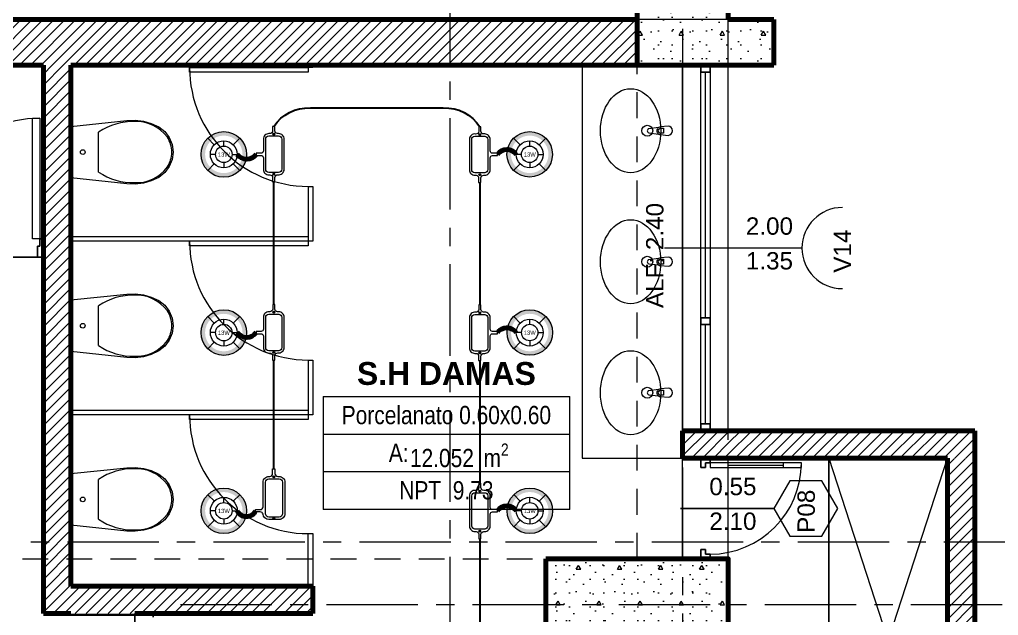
# Model space of a CAD drawing. Header units: inches. Extents: x -38 to 5698, y -33 to 92.
# Drawn here: x 232.69 to 238.05, y 17.09 to 20.35 of the extents above; entities that cross this region are included whole.
import ezdxf
from ezdxf.lldxf.tags import DXFTag

# ---------------------------------------------------------------- set-up
doc = ezdxf.new("R2010")
doc.units = ezdxf.units.IN
doc.header["$MEASUREMENT"] = 0
doc.set_wipeout_variables(frame=1)
for name, pattern in [('ACAD_ISO04W100', [30, 24, -3, 0, -3]), ('CONTINUA', [0]), ('Hidden Line', [0.195611, 0.141111, -0.0545]), ('Línea Oculta', [0.195611, 0.141111, -0.0545]), ('Punto & Raya', [0.65, 0.5, -0.075, 0, -0.075]), ('Rayas', [0.282222, 0.141111, -0.141111]), ('Wipeout_Contour', [1, 0, -1])]:
    doc.linetypes.add(name, pattern=pattern)
for name, color, linetype, lineweight in [('01 IE LUM LED AD DN570C', 1, 'Continuous', 13), ('ALUMBRADO_CONDUIT', 30, 'CONDUIT1', 30), ('Bancas', 1, 'Continuous', 13), ('CABLEADO EXT.', 3, 'PVCSUBT', 30), ('Simb_Alumbrado', 140, 'CONTINUA', 30)]:
    doc.layers.add(name, color=color, linetype=linetype, lineweight=lineweight)
for name, color, linetype in [('02 _ ARQ _ ALB _ Ejes Generales', 7, 'Continuous'), ('02 _ ARQ _ ZON _ Espacio.3D', 7, 'Continuous'), ('08 _ STR _ EXT _ 06 Columnas', 7, 'Continuous'), ('08 _ STR _ EXT _ 06 Elementos de Fachada', 7, 'Continuous'), ('08 _ STR _ EXT _ 07 Losa Aligerada', 7, 'Continuous'), ('08 _ STR _ EXT _ 09 Vigas', 7, 'Continuous'), ('Dibujo 2D - General', 7, 'Continuous'), ('Estructura - 04 MURO', 7, 'Continuous'), ('Interior - Sanitarios', 7, 'Continuous'), ('Marcador - Secciones', 251, 'Continuous')]:
    doc.layers.add(name, color=color, linetype=linetype)
doc.styles.add('Estilo_Generado_4', font='swisse.ttf')
doc.styles.add('Estilo_Generado_8', font='arialbd.ttf')
doc.styles.add('Estilo_Generado_9', font='ARIALN.TTF')
doc.styles.add('{18b73a54-fa43-428c-adcb-c1c7bbdf2c84}', font='Simplex.shx')
tags = doc.linetypes.add('CONDUIT', pattern='A,1.5,-0.210535,["con",{18b73a54-fa43-428c-adcb-c1c7bbdf2c84},S=0.2,R=0,X=0,Y=-0.065594],-0.702384', length=2.412919).pattern_tags.tags
tags[6] = DXFTag(74, 10)
tags = doc.linetypes.add('CONDUIT1', pattern='A,1,-0.19772,["con",{18b73a54-fa43-428c-adcb-c1c7bbdf2c84},S=0.2,R=0,X=0,Y=-0.065594],-0.593642', length=1.791362).pattern_tags.tags
tags[6] = DXFTag(74, 10)
tags = doc.linetypes.add('PVCSUBT', pattern='A,0.6,-0.3,0.6,-0.075691,["PVC",Standard,S=0.2,R=0,X=0,Y=-0.093724],-0.621005', length=2.196696).pattern_tags.tags
tags[10] = DXFTag(74, 10)
pattern_1 = [(0, (185.00002, 3e-09), (0, 0.3897114), [0.024375, -0.200625]), (0, (185.11252, 0.19486), (0, 0.3897114), [0.024375, -0.200625]), (60, (185.00002, 3e-09), (-0.3375, 0.1948557), [0.024375, -0.200625]), (60, (185.22502, 3e-09), (-0.3375, 0.1948557), [0.024375, -0.200625]), (120, (185.0244, 3e-09), (0.3375, 0.1948557), [0.024375, -0.200625]), (120, (185.2494, 3e-09), (0.3375, 0.1948557), [0.024375, -0.200625]), (0, (185.00002, 0.0375), (0, 0.075), [0, -0.075, 0, -0.1125]), (45, (185.03752, 0.0375), (-0.05303301, 0.05303301), [0, -0.05625, 0, -0.09375])]
pattern_2 = [(45, (185.000023, 3e-09), (-0.030052038, 0.030052038), [])]

# ---------------------------------------------------------------- blocks, each defined once
blk = doc.blocks.new('LUM DN570C')
at = {"layer": '01 IE LUM LED AD DN570C'}
h = blk.add_hatch(color=256, dxfattribs=at)
edge = h.paths.add_edge_path()
edge.add_arc((0, 0), 0.1344, 0, 360)
edge = h.paths.add_edge_path(flags=17)
edge.add_arc((0, 0), 0.1108, 0, 360)
for p, q in [((-0.0561, 0.0563), (-0.0949, 0.0952)), ((0.0561, 0.0563), (0.0949, 0.0952)), ((-0.0561, -0.0563), (-0.0949, -0.0952)), ((0.0561, -0.0563), (0.0949, -0.0952))]:
    blk.add_line(p, q, dxfattribs=at)
at = {"layer": '01 IE LUM LED AD DN570C', "ltscale": 0.4}
for p, q in [((0, 0.0487), (0, 0.0795)), ((-0.0487, 0), (-0.0795, 0)), ((0.0487, 0), (0.0795, 0)), ((0, -0.0487), (0, -0.0795))]:
    blk.add_line(p, q, dxfattribs=at)
at = {"layer": '01 IE LUM LED AD DN570C'}
for radius in [0.1344, 0.0795]:
    blk.add_circle((0, 0), radius, dxfattribs=at)
at = {"layer": '01 IE LUM LED AD DN570C', "ltscale": 0.4}
blk.add_circle((0, 0), 0.0487, dxfattribs=at)
at = {"color": 1, "linetype": 'ByBlock', "lineweight": 80, "insert": (-0.0353, 0.0117), "char_height": 0.025, "width": 0.622217, "attachment_point": 1}
blk.add_mtext('13W ', dxfattribs=at)
blk = doc.blocks.new('oval t')
at = {"layer": 'Simb_Alumbrado', "lineweight": 13}
blk.add_lwpolyline([(0.0141, 0.0102, -0.414214), (0.0041, 0.0202), (0.0041, 0.0416), (-0.0056, 0.0416), (-0.0056, 0.0202, -0.414214), (-0.0156, 0.0102), (-0.0659, 0.0102, 0.414214), (-0.0899, -0.0138), (-0.0899, -0.0183, -0.414214), (-0.1019, -0.0303), (-0.1213, -0.0303), (-0.1213, -0.04), (-0.1016, -0.04, -0.451917), (-0.0897, -0.0535, 0.451917), (-0.0659, -0.0805), (0.0659, -0.0805, 0.414214), (0.0899, -0.0566), (0.0899, -0.0512, -0.398753), (0.1019, -0.0401), (0.1213, -0.0401), (0.1213, -0.0304), (0.1019, -0.0304, -0.368669), (0.0899, -0.0176), (0.0899, -0.0138, 0.414214), (0.0659, 0.0102), (0.0141, 0.0102)], format="xyb", dxfattribs=at)
blk.add_lwpolyline([(-0.0659, 0), (0.0659, 0, -0.414214), (0.0797, -0.0138), (0.0797, -0.0566, -0.414214), (0.0659, -0.0703), (-0.0659, -0.0703, -0.414214), (-0.0797, -0.0566), (-0.0797, -0.0138, -0.414214)], format="xyb", close=True, dxfattribs=at)
for points in [[(-0.0911, -0.0352), (-0.0828, -0.0352)], [(-0.0869, -0.031), (-0.0869, -0.0394)], [(0.0837, -0.0352), (0.0921, -0.0352)], [(0.0879, -0.031), (0.0879, -0.0394)]]:
    blk.add_lwpolyline(points, dxfattribs=at)
for centre in [(-0.0869, -0.0352), (0.0879, -0.0352)]:
    blk.add_circle(centre, 0.00419, dxfattribs=at)
blk = doc.blocks.new('CAJA OVAL TIPO L')
at = {"layer": 'Simb_Alumbrado', "lineweight": 13}
blk.add_lwpolyline([(-0.0491, -0.079), (-0.0491, -0.0343, -0.380413), (-0.0258, -0.0088), (-0.0258, -0.0088, 0.341426), (-0.0164, 0.0033), (-0.0164, 0.0236), (-0.0063, 0.0236), (-0.0063, 0.0033, 0.414214), (0.0063, -0.0092), (0.1138, -0.0092, -0.414214), (0.1388, -0.0343), (0.1388, -0.0382, 0.414214), (0.1513, -0.0508), (0.1716, -0.0508), (0.1716, -0.0609), (0.1513, -0.0609, 0.414214), (0.1388, -0.0734), (0.1388, -0.079, -0.414214), (0.1138, -0.104), (-0.0241, -0.104, -0.414214), (-0.0491, -0.079, 0.414214)], format="xyb", dxfattribs=at)
blk.add_lwpolyline([(-0.0241, -0.0199), (0.1138, -0.0199, -0.414214), (0.1282, -0.0343), (0.1282, -0.079, -0.414214), (0.1138, -0.0934), (-0.0241, -0.0934, -0.414214), (-0.0384, -0.079), (-0.0384, -0.0343, -0.414214)], format="xyb", close=True, dxfattribs=at)
for points in [[(-0.0483, -0.0558), (-0.0395, -0.0558)], [(-0.0439, -0.0514), (-0.0439, -0.0602)], [(0.1323, -0.0558), (0.1411, -0.0558)], [(0.1367, -0.0514), (0.1367, -0.0602)]]:
    blk.add_lwpolyline(points, dxfattribs=at)
for centre in [(-0.0439, -0.0558), (0.1367, -0.0558)]:
    blk.add_circle(centre, 0.00438, dxfattribs=at)

msp = doc.modelspace()

# ---------------------------------------------------------------- hatches: boundary and pattern name
at = {"layer": '08 _ STR _ EXT _ 06 Columnas', "linetype": 'Continuous', "lineweight": 9}
h = msp.add_hatch(dxfattribs=at)
h.set_pattern_fill('HORMIGÓN_EN_MASA_0002', style=0, pattern_type=2)
h.set_pattern_definition(pattern_1)
h.paths.add_polyline_path([(235.57, 17.4), (235.57, 16.9), (236.07, 16.9), (236.07, 16.4), (236.57, 16.4), (236.57, 17.4)])
at = {"layer": '08 _ STR _ EXT _ 06 Elementos de Fachada', "linetype": 'Continuous', "lineweight": 9}
h = msp.add_hatch(dxfattribs=at)
h.set_pattern_fill('HORMIGÓN_EN_MASA_0002', color=250, style=0, pattern_type=2)
h.set_pattern_definition(pattern_1)
h.paths.add_polyline_path([(236.57, 20.1), (236.82, 20.1), (236.82, 20.35), (236.57, 20.35)])

# ---------------------------------------------------------------- linework, layer by layer
at = {"layer": '02 _ ARQ _ ZON _ Espacio.3D', "color": 252, "linetype": 'Continuous', "lineweight": 13}
for p, q in [((234.3511, 18.2878), (234.3511, 17.6701)), ((234.3511, 18.2878), (235.7014, 18.2878)), ((235.7014, 17.6701), (235.7014, 18.2878)), ((234.3511, 18.0819), (235.7014, 18.0819)), ((235.7014, 17.876), (234.3511, 17.876)), ((235.7014, 17.6701), (234.3511, 17.6701))]:
    msp.add_line(p, q, dxfattribs=at)
at = {"layer": '02 _ ARQ _ ZON _ Espacio.3D', "color": 254, "linetype": 'Continuous', "lineweight": 0, "flags": 128}
msp.add_lwpolyline([(205.07, 17.4), (229.57, 17.4), (229.57, 16.25), (230.77, 16.25), (230.77, 15.5372), (232.42, 15.5372), (232.42, 15.1499), (233.32, 15.1499), (233.3204, 17.1), (232.82, 17.1), (232.82, 19.05), (230.67, 19.05), (230.67, 20.35), (231.67, 20.35), (231.67, 22.25), (231.17, 22.25), (231.17, 22.7), (231.67, 22.7), (231.67, 24.4), (231.17, 24.4), (231.17, 24.85), (231.67, 24.85), (231.67, 29.7), (208.07, 29.7)], dxfattribs=at)
at = {"layer": '02 _ ARQ _ ZON _ Espacio.3D', "color": 9, "linetype": 'Continuous', "lineweight": 5, "flags": 128}
for points in [[(230.82, 19.2), (232.12, 19.2), (232.12, 19.05), (232.82, 19.05), (232.82, 20.1), (230.82, 20.1)], [(232.97, 20.1), (232.97, 17.2499), (234.295, 17.2499), (234.295, 17.0999), (233.32, 17.0999), (233.32, 16.1999), (236.32, 16.1999), (236.32, 16.4), (236.07, 16.4), (236.07, 16.9), (235.57, 16.9), (235.57, 17.4), (236.32, 17.4), (236.32, 20.1)]]:
    msp.add_lwpolyline(points, close=True, dxfattribs=at)
at = {"layer": '08 _ STR _ EXT _ 06 Columnas', "color": 7, "linetype": 'Continuous', "lineweight": 80, "flags": 128}
msp.add_lwpolyline([(236.57, 20.1), (236.57, 20.1)], dxfattribs=at)
msp.add_lwpolyline([(235.57, 17.4), (236.57, 17.4), (236.57, 16.4), (236.07, 16.4), (236.07, 16.9), (235.57, 16.9)], close=True, dxfattribs=at)
at = {"layer": '08 _ STR _ EXT _ 06 Elementos de Fachada', "color": 7, "linetype": 'Continuous', "lineweight": 80, "flags": 128}
for points in [[(236.82, 20.35), (236.57, 20.35)], [(236.82, 20.1), (236.82, 20.35)], [(236.57, 20.1), (236.82, 20.1)]]:
    msp.add_lwpolyline(points, dxfattribs=at)
at = {"layer": '08 _ STR _ EXT _ 07 Losa Aligerada', "color": 254, "linetype": 'Rayas', "lineweight": 18, "flags": 128}
msp.add_lwpolyline([(193.22, 11.97, 1.049431), (198.7936, 6.3), (209.6002, 6.3), (209.6002, 6.2005), (214.7981, 6.2005), (214.7981, 7.2), (222.07, 7.2), (222.07, 5.6637), (223.2699, 5.6637), (223.2699, 4.2), (228.3699, 4.2), (228.3699, 5.6637), (229.57, 5.6637), (229.57, 7.2), (236.57, 7.2), (236.57, 14.9999), (236.57, 15.1499), (236.5699, 15.1499), (236.5699, 15.7999), (236.57, 15.7999), (236.57, 20.35), (231.67, 20.35), (231.67, 22.35), (231.67, 22.6), (231.67, 24.5), (231.67, 24.75), (231.67, 26.75), (236.57, 26.75), (236.57, 39.9), (228.67, 39.9), (223.5529, 39.9), (223.5529, 40.9), (218.9324, 40.9), (218.9324, 39.9), (208.37, 39.9), (208.37, 41.4352), (207.42, 41.4352), (207.42, 42.9), (202.22, 42.9), (202.22, 41.4352), (201.2699, 41.4352), (201.2699, 39.9), (196.27, 39.9), (196.27, 41.1), (192.87, 41.1), (192.87, 37.7), (194.07, 37.7), (194.07, 33.9), (193.17, 33.9), (193.17, 21.2663), (193.22, 21.2663)], format="xyb", close=True, dxfattribs=at)
at = {"layer": '08 _ STR _ EXT _ 07 Losa Aligerada', "color": 254, "linetype": 'Continuous', "lineweight": 18, "flags": 128}
for points in [[(228.3699, 4.4445), (229.37, 4.4445), (229.37, 7.2), (236.57, 7.2), (236.57, 15.1499), (236.5699, 15.1499), (236.5699, 15.7999), (236.57, 15.7999), (236.57, 20.35), (231.67, 20.35), (231.67, 22.35), (231.67, 22.6), (231.67, 24.5), (231.67, 24.75), (231.67, 26.75), (236.57, 26.75), (236.57, 39.9)], [(236.57, 15.7999), (237.77, 15.7999), (237.77, 15.1499), (236.57, 15.1499), (236.57, 14.9999), (237.92, 14.9999), (237.92, 18.1001), (236.57, 18.1001)]]:
    msp.add_lwpolyline(points, dxfattribs=at)
msp.add_lwpolyline([(237.12, 17.9499), (237.77, 17.9499), (237.77, 15.9499), (237.12, 15.9499)], close=True, dxfattribs=at)
at = {"layer": 'ALUMBRADO_CONDUIT', "color": 30, "lineweight": 30, "ltscale": 0.4, "true_color": 0xf26722}
for p, q in [((234.0808, 18.7905), (234.0808, 19.4614)), ((235.2089, 19.4594), (235.2089, 18.7887)), ((234.0812, 17.8917), (234.0812, 18.4863)), ((235.209, 18.4845), (235.2092, 17.8136)), ((235.2089, 17.5094), (235.2089, 16.8385))]:
    msp.add_line(p, q, dxfattribs=at)
msp.add_lwpolyline([(234.0812, 19.7656, -0.262518), (234.2812, 19.8667), (235.0092, 19.8667, -0.270218), (235.209, 19.7636)], format="xyb", dxfattribs=at)
at = {"layer": 'CABLEADO EXT.', "color": 3, "lineweight": 80}
for centre, radius, start, end in [((235.3571, 19.5748), 0.0641, 36.0183, 143.9817), ((233.9327, 19.6502), 0.0641, 216.0183, 323.9817), ((235.3571, 18.5999), 0.0641, 36.0183, 143.9817), ((233.9328, 18.6751), 0.0641, 216.0183, 323.9817), ((235.3573, 17.6248), 0.0641, 36.0183, 143.9817), ((233.9313, 17.6862), 0.0556, 205.4571, 334.5429)]:
    msp.add_arc(centre, radius, start, end, dxfattribs=at)
at = {"layer": 'Estructura - 04 MURO', "color": 251, "linetype": 'Línea Oculta', "lineweight": 13}
msp.add_line((236.52, 20.35), (236.37, 20.35), dxfattribs=at)
at = {"layer": 'Estructura - 04 MURO', "color": 7, "linetype": 'Continuous', "lineweight": 80}
for p, q in [((236.57, 20.1), (236.32, 20.1)), ((232.82, 19.05), (232.82, 19.2)), ((236.57, 17.4), (236.42, 17.4))]:
    msp.add_line(p, q, dxfattribs=at)
at = {"layer": 'Estructura - 04 MURO', "color": 165, "linetype": 'Continuous', "lineweight": 25}
for p, q in [((236.42, 20.0625), (236.42, 20.1)), ((236.47, 20.0625), (236.42, 20.0625)), ((236.47, 20.1), (236.47, 20.0625)), ((232.82, 19.15), (232.8, 19.15)), ((232.8, 19.15), (232.8, 19.11)), ((232.82, 19.05), (232.82, 19.15)), ((232.8, 19.11), (232.788, 19.11)), ((232.788, 19.11), (232.788, 19.05)), ((232.788, 19.05), (232.82, 19.05)), ((236.42, 18.6813), (236.42, 18.7188)), ((236.42, 18.7188), (236.47, 18.7188)), ((236.47, 18.7188), (236.47, 18.6813)), ((236.47, 18.6813), (236.42, 18.6813)), ((236.42, 18.1376), (236.47, 18.1376)), ((236.445, 17.9001), (236.42, 17.9001)), ((236.42, 17.45), (236.445, 17.45)), ((236.42, 17.4), (236.42, 17.45)), ((236.445, 17.45), (236.445, 17.425)), ((236.445, 17.425), (236.47, 17.425)), ((236.47, 17.425), (236.47, 17.4)), ((236.47, 17.4), (236.42, 17.4))]:
    msp.add_line(p, q, dxfattribs=at)
at = {"layer": 'Estructura - 04 MURO', "color": 165, "linetype": 'Continuous', "lineweight": 15}
for p, q in [((236.42, 18.7188), (236.42, 20.0625)), ((236.445, 18.7188), (236.445, 20.0625)), ((236.47, 20.0625), (236.47, 18.7188)), ((232.76, 19.15), (232.76, 19.81)), ((232.76, 19.81), (232.8, 19.81)), ((232.8, 19.81), (232.8, 19.15)), ((232.8, 19.15), (232.76, 19.15)), ((236.9731, 19.1), (236.22, 19.1)), ((236.42, 18.1376), (236.42, 18.6813)), ((236.445, 18.1376), (236.445, 18.6813)), ((236.47, 18.6813), (236.47, 18.1376)), ((236.47, 17.9001), (236.9701, 17.9001))]:
    msp.add_line(p, q, dxfattribs=at)
at = {"layer": 'Estructura - 04 MURO', "color": 152, "linetype": 'Continuous', "lineweight": 25}
msp.add_line((236.82, 17.675), (236.3075, 17.675), dxfattribs=at)
at = {"layer": 'Estructura - 04 MURO', "color": 251, "linetype": 'Continuous', "lineweight": 13, "flags": 128}
msp.add_lwpolyline([(237.195, 19.322, 1), (237.195, 18.8781)], format="xyb", dxfattribs=at)
at = {"layer": 'Estructura - 04 MURO', "color": 165, "linetype": 'Continuous', "lineweight": 15, "flags": 128}
msp.add_lwpolyline([(236.57, 17.9126), (236.8701, 17.9126)], dxfattribs=at)
at = {"layer": 'Estructura - 04 MURO', "color": 251, "linetype": 'Continuous', "lineweight": 13, "flags": 128}
msp.add_lwpolyline([(237.17, 17.675), (237.0825, 17.8266), (236.9075, 17.8266), (236.82, 17.675), (236.9075, 17.5235), (237.0825, 17.5235)], close=True, dxfattribs=at)
at = {"layer": 'Estructura - 04 MURO', "color": 175, "linetype": 'Continuous', "lineweight": 15}
msp.add_arc((232.8, 19.15), 0.66, 90, 180, dxfattribs=at)
at = {"layer": 'Interior - Sanitarios', "color": 205, "linetype": 'Continuous', "lineweight": 13}
for p, q in [((235.77, 20.1), (235.77, 17.95)), ((235.77, 20.1), (236.32, 20.1)), ((236.32, 20.1), (236.32, 17.95)), ((236.2002, 19.7553), (236.2151, 19.7553)), ((236.2151, 19.7281), (236.2002, 19.7281)), ((236.2151, 19.7553), (236.2151, 19.7281)), ((236.2002, 19.0386), (236.2151, 19.0386)), ((236.2151, 19.0386), (236.2151, 19.0114)), ((236.2151, 19.0114), (236.2002, 19.0114)), ((236.2002, 18.3219), (236.2151, 18.3219)), ((236.2151, 18.2947), (236.2002, 18.2947)), ((236.2151, 18.3219), (236.2151, 18.2947)), ((235.77, 17.95), (236.32, 17.95))]:
    msp.add_line(p, q, dxfattribs=at)
at = {"layer": 'Interior - Sanitarios', "color": 251, "linetype": 'Continuous', "lineweight": 13}
for p, q in [((233.1214, 19.6249), (233.1214, 19.7339)), ((233.1214, 19.516), (233.1214, 19.6249)), ((233.1214, 18.6749), (233.1214, 18.7839)), ((233.1214, 18.566), (233.1214, 18.6749)), ((233.1214, 17.7249), (233.1214, 17.8339)), ((233.1214, 17.616), (233.1214, 17.7249))]:
    msp.add_line(p, q, dxfattribs=at)
at = {"layer": 'Interior - Sanitarios', "color": 175, "linetype": 'Continuous', "lineweight": 13}
for p, q in [((234.27, 19.4374), (234.295, 19.4374)), ((234.27, 19.4374), (234.27, 19.1124)), ((234.295, 19.4374), (234.295, 19.1374)), ((234.27, 18.4874), (234.295, 18.4874)), ((234.27, 18.4874), (234.27, 18.1624)), ((234.295, 18.4874), (234.295, 18.1874))]:
    msp.add_line(p, q, dxfattribs=at)
at = {"layer": 'Interior - Sanitarios', "color": 7, "linetype": 'Continuous', "lineweight": 13, "flags": 128}
msp.add_lwpolyline([(234.27, 20.0624), (233.62, 20.0624), (233.62, 20.0874), (234.27, 20.0874)], close=True, dxfattribs=at)
at = {"layer": 'Interior - Sanitarios', "color": 175, "linetype": 'Continuous', "lineweight": 13, "flags": 128}
for points in [[(234.295, 20.0874), (234.27, 20.0874), (234.27, 20.0999), (234.295, 20.0999)], [(234.295, 17.2499), (234.27, 17.2499), (234.27, 17.5374), (234.295, 17.5374)]]:
    msp.add_lwpolyline(points, close=True, dxfattribs=at)
at = {"layer": 'Interior - Sanitarios', "color": 251, "linetype": 'Continuous', "lineweight": 13, "flags": 128}
for points in [[(233.3667, 19.7944), (233.4103, 19.7819), (233.4513, 19.7629), (233.4839, 19.7373), (233.5088, 19.7043), (233.5246, 19.666), (233.53, 19.6249), (233.5246, 19.5839), (233.5088, 19.5456), (233.4839, 19.5125), (233.4513, 19.4869), (233.4103, 19.4679), (233.3667, 19.4555), (233.3218, 19.45), (233.2766, 19.4516), (232.97, 19.484), (232.97, 19.7659), (233.2766, 19.7983), (233.3218, 19.7998)], [(233.3667, 18.8444), (233.4103, 18.8319), (233.4513, 18.8129), (233.4839, 18.7873), (233.5088, 18.7543), (233.5246, 18.716), (233.53, 18.6749), (233.5246, 18.6339), (233.5088, 18.5956), (233.4839, 18.5625), (233.4513, 18.5369), (233.4103, 18.5179), (233.3667, 18.5055), (233.3218, 18.5), (233.2766, 18.5016), (232.97, 18.534), (232.97, 18.8159), (233.2766, 18.8483), (233.3218, 18.8498)], [(233.3667, 17.8944), (233.4103, 17.8819), (233.4513, 17.8629), (233.4839, 17.8373), (233.5088, 17.8043), (233.5246, 17.766), (233.53, 17.7249), (233.5246, 17.6839), (233.5088, 17.6456), (233.4839, 17.6125), (233.4513, 17.5869), (233.4103, 17.5679), (233.3667, 17.5555), (233.3218, 17.55), (233.2766, 17.5516), (232.97, 17.584), (232.97, 17.8659), (233.2766, 17.8983), (233.3218, 17.8998)]]:
    msp.add_lwpolyline(points, close=True, dxfattribs=at)
at = {"layer": 'Interior - Sanitarios', "color": 205, "linetype": 'Continuous', "lineweight": 13, "flags": 128}
for points in [[(236.24, 19.7667), (236.198, 19.7627, 0.12102), (236.1885, 19.7594), (236.1356, 19.7528, 0.882566), (236.1356, 19.7306), (236.1885, 19.7239, 0.12102), (236.198, 19.7207), (236.24, 19.7167, 1)], [(236.24, 19.05), (236.198, 19.046, 0.12102), (236.1885, 19.0427), (236.1356, 19.0361, 0.882566), (236.1356, 19.0139), (236.1885, 19.0073, 0.12102), (236.198, 19.004), (236.24, 19, 1)], [(236.24, 18.3333), (236.198, 18.3293, 0.12102), (236.1885, 18.3261), (236.1356, 18.3194, 0.882566), (236.1356, 18.2972), (236.1885, 18.2906, 0.12102), (236.198, 18.2873), (236.24, 18.2833, 1)]]:
    msp.add_lwpolyline(points, format="xyb", close=True, dxfattribs=at)
at = {"layer": 'Interior - Sanitarios', "color": 175, "linetype": 'Continuous', "lineweight": 13, "flags": 128}
for points in [[(232.97, 19.1374), (232.97, 19.1624), (234.27, 19.1624)], [(234.27, 19.1124), (233.62, 19.1124), (233.62, 19.1374)], [(232.97, 18.1874), (232.97, 18.2124), (234.27, 18.2124)], [(234.27, 18.1624), (233.62, 18.1624), (233.62, 18.1874)]]:
    msp.add_lwpolyline(points, dxfattribs=at)
at = {"layer": 'Interior - Sanitarios', "color": 205, "linetype": 'Continuous', "lineweight": 13}
for centre in [(236.1261, 19.7417), (236.1261, 19.025), (236.1261, 18.3083)]:
    msp.add_circle(centre, 0.03, dxfattribs=at)
at = {"layer": 'Interior - Sanitarios', "color": 251, "linetype": 'Continuous', "lineweight": 13}
for centre in [(233.035, 19.6249), (233.035, 18.6749), (233.035, 17.7249)]:
    msp.add_circle(centre, 0.0127, dxfattribs=at)
at = {"layer": 'Interior - Sanitarios', "color": 175, "linetype": 'Continuous', "lineweight": 13}
for centre, radius, start, end in [((234.27, 20.0874), 0.65, 180, 270), ((236.1999, 19.7417), 0.0211, 122.771, 237.229), ((236.2002, 19.7417), 0.0136, 90, 270), ((234.27, 19.1374), 0.65, 180, 270), ((236.1999, 19.025), 0.0211, 122.771, 237.229), ((236.2002, 19.025), 0.0136, 90, 270), ((236.1999, 18.3083), 0.0211, 122.771, 237.229), ((236.2002, 18.3083), 0.0136, 90, 270), ((234.27, 18.1874), 0.65, 180, 270)]:
    msp.add_arc(centre, radius, start, end, dxfattribs=at)
at = {"layer": 'Interior - Sanitarios', "color": 205, "linetype": 'Continuous', "lineweight": 13}
for centre in [(236.035, 19.7417), (236.035, 19.025), (236.035, 18.3083)]:
    msp.add_ellipse(centre, major_axis=(0, 0.23), ratio=0.717391, dxfattribs=at)
at = {"layer": 'Interior - Sanitarios', "color": 251, "linetype": 'Continuous', "lineweight": 13}
for centre, major_axis, start_param, end_param in [((233.3094, 19.3668), (0, 0.4253), 6.259569, 6.81259), ((233.3308, 19.5355), (0, 0.2569), 5.438328, 6.338917), ((233.4012, 19.6241), (0, 0.1385), 4.71825, 5.344893), ((233.4012, 19.6257), (0, 0.1385), 4.079884, 4.706528), ((233.3094, 19.883), (0, 0.4253), 2.61219, 3.165211), ((233.3308, 19.7144), (0, 0.2569), 3.085865, 3.986454), ((233.3094, 18.4168), (0, 0.4253), 6.259569, 6.81259), ((233.3308, 18.5855), (0, 0.2569), 5.438328, 6.338917), ((233.4012, 18.6741), (0, 0.1385), 4.71825, 5.344893), ((233.4012, 18.6757), (0, 0.1385), 4.079884, 4.706528), ((233.3094, 18.933), (0, 0.4253), 2.61219, 3.165211), ((233.3308, 18.7644), (0, 0.2569), 3.085865, 3.986454), ((233.3094, 17.4668), (0, 0.4253), 6.259569, 6.81259), ((233.3308, 17.6355), (0, 0.2569), 5.438328, 6.338917), ((233.4012, 17.7241), (0, 0.1385), 4.71825, 5.344893), ((233.4012, 17.7257), (0, 0.1385), 4.079884, 4.706528), ((233.3308, 17.8144), (0, 0.2569), 3.085865, 3.986454), ((233.3094, 17.983), (0, 0.4253), 2.61219, 3.165211)]:
    msp.add_ellipse(centre, major_axis=major_axis, ratio=0.875546, start_param=start_param, end_param=end_param, dxfattribs=at)

# ---------------------------------------------------------------- block references
at = {"layer": '01 IE LUM LED AD DN570C', "color": 1, "lineweight": 5, "xscale": 0.9263905751172247, "yscale": 0.9263905751172247, "zscale": 0.9263905751172247}
for p in [(233.8073, 19.6125), (235.4825, 19.6127), (233.8074, 18.6374), (235.4826, 18.6376), (233.8075, 17.6623), (235.4827, 17.6625)]:
    msp.add_blockref('LUM DN570C', p, dxfattribs=at)
at = {"layer": 'ALUMBRADO_CONDUIT', "linetype": 'CONDUIT', "lineweight": 30, "xscale": 1.253906979044094, "yscale": 1.253906979044094, "zscale": 1.253906979044094, "rotation": 90}
msp.add_blockref('CAJA OVAL TIPO L', (234.0111, 17.6765), dxfattribs=at)
at = {"layer": 'Bancas', "color": 252, "true_color": 0x939598, "xscale": 1.253906979044094, "yscale": 1.253906979044094, "zscale": 1.253906979044094}
for p, rotation in [((234.0367, 19.6135), 90), ((235.2531, 19.6115), 270), ((234.0368, 18.6384), 90), ((235.2531, 18.6366), 270), ((235.2533, 17.6615), 270)]:
    msp.add_blockref('oval t', p, dxfattribs=dict(at, rotation=rotation))

# ---------------------------------------------------------------- texts
at = {"layer": '02 _ ARQ _ ZON _ Espacio.3D', "color": 252, "lineweight": 25, "attachment_point": 2}
for s, insert, char_height, style in [('\\A1;{\\pqc;\\pt0;\\fArial|b1|i0|c0|p34;S.H DAMAS}', (235.0262, 18.4762), 0.125, 'Estilo_Generado_8'), ('\\A1;{\\pqc;\\pt0;\\fArial Narrow|b0|i0|c0|p34;Porcelanato 0.60x0.60}', (235.0262, 18.2363), 0.1, 'Estilo_Generado_9'), ('\\A1;{\\pqc;\\pt0;\\fArial Narrow|b0|i0|c0|p34;A: }', (234.7651, 18.03), 0.1, 'Estilo_Generado_9'), ('\\A1;{\\pqc;\\pt0,0.3;\\fArial Narrow|b0|i0|c0|p34;12.052\\fArial Narrow|b0|i0|c0|p34;\\A1{\\H.66x;\\S^  ;}\\fArial Narrow|b0|i0|c0|p34; m\\fArial Narrow|b0|i0|c0|p34;\\A1{\\H.66x;\\S2^  ;}}', (235.0968, 18.0304), 0.1, 'Estilo_Generado_9'), ('\\A1;{\\pqc;\\pt0;\\fArial Narrow|b0|i0|c0|p34;NPT  9.73}', (235.0262, 17.8246), 0.1, 'Estilo_Generado_9')]:
    msp.add_mtext(s, dxfattribs=dict(at, insert=insert, char_height=char_height, style=style))
at = {"layer": 'Estructura - 04 MURO', "color": 251, "lineweight": 25, "char_height": 0.095, "attachment_point": 7, "style": 'Estilo_Generado_4'}
for s, insert, rotation in [('\\A1;{\\pql;\\pt0;\\fSwis721 Ex BT|b0|i0|c0|p34;ALF: 2.40\\fSwis721 Ex BT|b0|i0|c0|p34;\\A1{\\H.66x;\\S^  ;}\\fSwis721 Ex BT|b0|i0|c0|p34;\\fSwis721 Ex BT|b0|i0|c0|p34;}', (236.2425, 18.7713), 89.9997), ('\\A1;{\\pql;\\pt0;\\fSwis721 Ex BT|b0|i0|c0|p34;2.00\\fSwis721 Ex BT|b0|i0|c0|p34;\\A1{\\H.66x;\\S^  ;}\\fSwis721 Ex BT|b0|i0|c0|p34;\\fSwis721 Ex BT|b0|i0|c0|p34;}', (236.666, 19.1451), 359.9997), ('\\A1;{\\pql;\\pt0;\\fSwis721 Ex BT|b0|i0|c0|p34;V14\\fSwis721 Ex BT|b0|i0|c0|p34;\\fSwis721 Ex BT|b0|i0|c0|p34;\\fSwis721 Ex BT|b0|i0|c0|p34;}', (237.2425, 18.965), 89.9997), ('\\A1;{\\pql;\\pt0;\\fSwis721 Ex BT|b0|i0|c0|p34;1.35\\fSwis721 Ex BT|b0|i0|c0|p34;\\A1{\\H.66x;\\S^  ;}\\fSwis721 Ex BT|b0|i0|c0|p34;\\fSwis721 Ex BT|b0|i0|c0|p34;}', (236.666, 18.9551), 359.9997), ('\\A1;{\\pql;\\pt0;\\fSwis721 Ex BT|b0|i0|c0|p34;P08\\fSwis721 Ex BT|b0|i0|c0|p34;\\fSwis721 Ex BT|b0|i0|c0|p34;\\fSwis721 Ex BT|b0|i0|c0|p34;}', (237.045, 17.5417), 90)]:
    msp.add_mtext(s, dxfattribs=dict(at, insert=insert, rotation=rotation))
for s, insert in [('\\A1;{\\pql;\\pt0;\\fSwis721 Ex BT|b0|i0|c0|p34;0.55\\fSwis721 Ex BT|b0|i0|c0|p34;\\A1{\\H.66x;\\S^  ;}\\fSwis721 Ex BT|b0|i0|c0|p34;\\fSwis721 Ex BT|b0|i0|c0|p34;}', (236.466, 17.7201)), ('\\A1;{\\pql;\\pt0;\\fSwis721 Ex BT|b0|i0|c0|p34;2.10\\fSwis721 Ex BT|b0|i0|c0|p34;\\A1{\\H.66x;\\S^  ;}\\fSwis721 Ex BT|b0|i0|c0|p34;\\fSwis721 Ex BT|b0|i0|c0|p34;}', (236.466, 17.5301))]:
    msp.add_mtext(s, dxfattribs=dict(at, insert=insert))

# ---------------------------------------------------------------- next in the draw order: wipeouts: each hides what was drawn before it
at = {"color": 254, "linetype": 'Wipeout_Contour', "lineweight": 0, "ltscale": 6626.746294}
msp.add_wipeout([(230.82, 20.1), (236.07, 20.1), (236.07, 20.35), (230.82, 20.35)], dxfattribs=at).dxf.layer = 'Estructura - 04 MURO'
at = {"color": 254, "linetype": 'Wipeout_Contour', "lineweight": 0, "ltscale": 6638.64397}
msp.add_wipeout([(236.32, 18.1001), (236.32, 17.9501), (236.57, 17.9501), (236.57, 18.1001)], dxfattribs=at).dxf.layer = 'Estructura - 04 MURO'
at = {"color": 254, "linetype": 'Wipeout_Contour', "lineweight": 0, "ltscale": 4983.613959}
msp.add_wipeout([(237.77, 17.9501), (237.92, 18.1001), (237.77, 18.1001)], dxfattribs=at).dxf.layer = 'Estructura - 04 MURO'
at = {"color": 254, "linetype": 'Wipeout_Contour', "lineweight": 0, "ltscale": 4967.875553}
msp.add_wipeout([(232.97, 17.2499), (232.82, 17.0999), (232.97, 17.0999)], dxfattribs=at).dxf.layer = 'Estructura - 04 MURO'

# ---------------------------------------------------------------- next in the draw order: hatches: boundary and pattern name
at = {"layer": '08 _ STR _ EXT _ 06 Columnas', "linetype": 'Continuous', "lineweight": 9}
h = msp.add_hatch(dxfattribs=at)
h.set_pattern_fill('HORMIGÓN_EN_MASA_0002', style=0, pattern_type=2)
h.set_pattern_definition(pattern_1)
h.paths.add_polyline_path([(236.07, 20.7), (236.07, 20.1), (236.57, 20.1), (236.57, 20.35), (236.57, 20.35), (236.57, 20.7)])
at = {"layer": 'Estructura - 04 MURO', "linetype": 'Continuous', "lineweight": 5}
h = msp.add_hatch(dxfattribs=at)
h.set_pattern_fill('LADRILLO_COMÚN_0002', color=252, style=0, pattern_type=2)
h.set_pattern_definition(pattern_2)
h.paths.add_polyline_path([(230.82, 20.1), (236.07, 20.1), (236.07, 20.35), (230.82, 20.35)])
h = msp.add_hatch(dxfattribs=at)
h.set_pattern_fill('LADRILLO_COMÚN_0002', color=252, style=0, pattern_type=2)
h.set_pattern_definition(pattern_2)
h.paths.add_polyline_path([(236.32, 18.1001), (236.32, 17.9501), (236.57, 17.9501), (236.57, 18.1001)])
h = msp.add_hatch(dxfattribs=at)
h.set_pattern_fill('LADRILLO_COMÚN_0002', color=252, style=0, pattern_type=2)
h.set_pattern_definition(pattern_2)
h.paths.add_polyline_path([(237.77, 17.9501), (237.92, 18.1001), (237.77, 18.1001)])
h = msp.add_hatch(dxfattribs=at)
h.set_pattern_fill('LADRILLO_COMÚN_0002', color=252, style=0, pattern_type=2)
h.set_pattern_definition(pattern_2)
h.paths.add_polyline_path([(232.97, 17.2499), (232.82, 17.0999), (232.97, 17.0999)])

# ---------------------------------------------------------------- next in the draw order: linework, layer by layer
at = {"layer": '02 _ ARQ _ ALB _ Ejes Generales', "color": 251, "linetype": 'Punto & Raya', "lineweight": 13}
msp.add_line((236.32, 45.9), (236.32, 2.05), dxfattribs=at)
at = {"layer": '08 _ STR _ EXT _ 06 Columnas', "color": 7, "linetype": 'Continuous', "lineweight": 80, "flags": 128}
msp.add_lwpolyline([(236.57, 20.35), (236.57, 20.7), (236.07, 20.7), (236.07, 20.1), (236.57, 20.1)], dxfattribs=at)
at = {"layer": '08 _ STR _ EXT _ 09 Vigas', "color": 251, "linetype": 'Hidden Line', "lineweight": 13}
msp.add_line((236.07, 17.4), (236.07, 20.35), dxfattribs=at)
at = {"layer": 'Estructura - 04 MURO', "color": 165, "linetype": 'Continuous', "lineweight": 15}
for p, q in [((236.32, 18.1001), (236.32, 20.1)), ((236.57, 18.1001), (236.57, 20.1)), ((236.47, 17.9251), (236.47, 17.9001))]:
    msp.add_line(p, q, dxfattribs=at)
at = {"layer": 'Estructura - 04 MURO', "color": 165, "linetype": 'Continuous', "lineweight": 25}
for p, q in [((236.42, 18.1001), (236.42, 18.1376)), ((236.47, 18.1376), (236.47, 18.1001)), ((236.42, 17.9501), (236.47, 17.9501)), ((236.42, 17.9001), (236.42, 17.9501)), ((236.47, 17.9251), (236.445, 17.9251)), ((236.445, 17.9251), (236.445, 17.9001)), ((236.47, 17.9501), (236.47, 17.9251))]:
    msp.add_line(p, q, dxfattribs=at)
at = {"layer": 'Estructura - 04 MURO', "color": 7, "linetype": 'Continuous', "lineweight": 80}
msp.add_line((236.57, 18.1001), (236.32, 18.1001), dxfattribs=at)
at = {"layer": 'Estructura - 04 MURO', "color": 7, "linetype": 'Continuous', "lineweight": 80, "flags": 128}
for points in [[(236.07, 20.35), (230.67, 20.35)], [(230.82, 20.1), (232.82, 20.1)], [(232.97, 20.1), (236.07, 20.1)], [(236.32, 18.1001), (236.32, 17.9501)], [(236.32, 17.9501), (236.57, 17.9501)]]:
    msp.add_lwpolyline(points, dxfattribs=at)
at = {"layer": 'Marcador - Secciones', "color": 251, "linetype": 'Punto & Raya', "lineweight": 13}
msp.add_line((235.0454, 46.2111), (235.0454, 0.9472), dxfattribs=at)

# ---------------------------------------------------------------- next in the draw order: wipeouts: each hides what was drawn before it
at = {"color": 254, "linetype": 'Wipeout_Contour', "lineweight": 0, "ltscale": 6624.476056}
msp.add_wipeout([(232.97, 17.2499), (232.97, 20.1), (232.82, 20.1), (232.82, 17.2499)], dxfattribs=at).dxf.layer = 'Estructura - 04 MURO'
at = {"color": 254, "linetype": 'Wipeout_Contour', "lineweight": 0, "ltscale": 6644.184616}
msp.add_wipeout([(237.77, 17.9501), (237.77, 15.1499), (237.92, 15.1499), (237.92, 17.9501)], dxfattribs=at).dxf.layer = 'Estructura - 04 MURO'

# ---------------------------------------------------------------- next in the draw order: hatches: boundary and pattern name
at = {"layer": 'Estructura - 04 MURO', "linetype": 'Continuous', "lineweight": 5}
h = msp.add_hatch(dxfattribs=at)
h.set_pattern_fill('LADRILLO_COMÚN_0002', color=252, style=0, pattern_type=2)
h.set_pattern_definition(pattern_2)
h.paths.add_polyline_path([(232.97, 17.2499), (232.97, 20.1), (232.82, 20.1), (232.82, 17.2499)])
h = msp.add_hatch(dxfattribs=at)
h.set_pattern_fill('LADRILLO_COMÚN_0002', color=252, style=0, pattern_type=2)
h.set_pattern_definition(pattern_2)
h.paths.add_polyline_path([(237.77, 17.9501), (237.77, 15.1499), (237.92, 15.1499), (237.92, 17.9501)])

# ---------------------------------------------------------------- next in the draw order: linework, layer by layer
at = {"layer": '08 _ STR _ EXT _ 09 Vigas', "color": 251, "linetype": 'Hidden Line', "lineweight": 13}
msp.add_line((229.57, 17.4), (236.07, 17.4), dxfattribs=at)
at = {"layer": 'Interior - Sanitarios', "color": 175, "linetype": 'Continuous', "lineweight": 13}
for p, q in [((234.295, 19.1374), (232.97, 19.1374)), ((234.295, 18.1874), (232.97, 18.1874))]:
    msp.add_line(p, q, dxfattribs=at)
at = {"layer": 'Marcador - Secciones', "color": 251, "linetype": 'Punto & Raya', "lineweight": 13}
msp.add_line((231.3507, 17.4928), (241.7072, 17.4928), dxfattribs=at)

# ---------------------------------------------------------------- next in the draw order: wipeouts: each hides what was drawn before it
at = {"color": 254, "linetype": 'Wipeout_Contour', "lineweight": 0, "ltscale": 4982.751529}
msp.add_wipeout([(237.77, 17.9501), (237.92, 17.9501), (237.92, 18.1001)], dxfattribs=at).dxf.layer = 'Estructura - 04 MURO'
at = {"color": 254, "linetype": 'Wipeout_Contour', "lineweight": 0, "ltscale": 4968.737434}
msp.add_wipeout([(232.82, 17.2499), (232.82, 17.0999), (232.97, 17.2499)], dxfattribs=at).dxf.layer = 'Estructura - 04 MURO'

# ---------------------------------------------------------------- next in the draw order: hatches: boundary and pattern name
at = {"layer": 'Estructura - 04 MURO', "linetype": 'Continuous', "lineweight": 5}
h = msp.add_hatch(dxfattribs=at)
h.set_pattern_fill('LADRILLO_COMÚN_0002', color=252, style=0, pattern_type=2)
h.set_pattern_definition(pattern_2)
h.paths.add_polyline_path([(237.77, 17.9501), (237.92, 17.9501), (237.92, 18.1001)])
h = msp.add_hatch(dxfattribs=at)
h.set_pattern_fill('LADRILLO_COMÚN_0002', color=252, style=0, pattern_type=2)
h.set_pattern_definition(pattern_2)
h.paths.add_polyline_path([(232.82, 17.2499), (232.82, 17.0999), (232.97, 17.2499)])

# ---------------------------------------------------------------- next in the draw order: linework, layer by layer
at = {"layer": 'Estructura - 04 MURO', "color": 7, "linetype": 'Continuous', "lineweight": 80, "flags": 128}
for points in [[(232.82, 20.1), (232.82, 17.0999)], [(232.97, 17.2499), (232.97, 20.1)], [(237.92, 14.9999), (237.92, 18.1001)], [(237.77, 17.9501), (237.77, 15.1499)], [(232.82, 17.0999), (233.32, 17.0999)]]:
    msp.add_lwpolyline(points, dxfattribs=at)

# ---------------------------------------------------------------- next in the draw order: wipeouts: each hides what was drawn before it
at = {"color": 254, "linetype": 'Wipeout_Contour', "lineweight": 0, "ltscale": 6641.543815}
msp.add_wipeout([(237.77, 18.1001), (236.57, 18.1001), (236.57, 17.9501), (237.77, 17.9501)], dxfattribs=at).dxf.layer = 'Estructura - 04 MURO'
at = {"color": 254, "linetype": 'Wipeout_Contour', "lineweight": 0, "ltscale": 6627.358519}
msp.add_wipeout([(232.97, 17.0999), (234.295, 17.0999), (234.295, 17.2499), (232.97, 17.2499)], dxfattribs=at).dxf.layer = 'Estructura - 04 MURO'

# ---------------------------------------------------------------- next in the draw order: hatches: boundary and pattern name
at = {"layer": 'Estructura - 04 MURO', "linetype": 'Continuous', "lineweight": 5}
h = msp.add_hatch(dxfattribs=at)
h.set_pattern_fill('LADRILLO_COMÚN_0002', color=252, style=0, pattern_type=2)
h.set_pattern_definition(pattern_2)
h.paths.add_polyline_path([(237.77, 18.1001), (236.57, 18.1001), (236.57, 17.9501), (237.77, 17.9501)])
h = msp.add_hatch(dxfattribs=at)
h.set_pattern_fill('LADRILLO_COMÚN_0002', color=252, style=0, pattern_type=2)
h.set_pattern_definition(pattern_2)
h.paths.add_polyline_path([(232.97, 17.0999), (234.295, 17.0999), (234.295, 17.2499), (232.97, 17.2499)])

# ---------------------------------------------------------------- next in the draw order: linework, layer by layer
at = {"layer": '02 _ ARQ _ ALB _ Ejes Generales', "color": 251, "linetype": 'Punto & Raya', "lineweight": 13}
msp.add_line((233.57, 17.15), (240.57, 17.15), dxfattribs=at)
at = {"layer": '08 _ STR _ EXT _ 09 Vigas', "color": 251, "linetype": 'Hidden Line', "lineweight": 13}
msp.add_line((236.57, 7.2), (236.57, 20.35), dxfattribs=at)
at = {"layer": 'Dibujo 2D - General', "color": 252, "linetype": 'ACAD_ISO04W100', "lineweight": 13}
for p, q in [((237.12, 17.9501), (237.77, 15.9499)), ((237.12, 15.9499), (237.77, 17.9501)), ((237.12, 15.9499), (237.77, 17.9499)), ((237.12, 17.9499), (237.77, 15.9499))]:
    msp.add_line(p, q, dxfattribs=at)
at = {"layer": 'Dibujo 2D - General', "color": 7, "linetype": 'ACAD_ISO04W100', "lineweight": 13}
msp.add_lwpolyline([(237.12, 15.9499), (237.77, 15.9499), (237.77, 17.9501), (237.12, 17.9501)], close=True, dxfattribs=at)
at = {"layer": 'Estructura - 04 MURO', "color": 7, "linetype": 'Continuous', "lineweight": 80}
for p, q in [((237.92, 18.1001), (236.57, 18.1001)), ((237.77, 17.9501), (236.42, 17.9501)), ((233.32, 17.0999), (233.47, 17.0999))]:
    msp.add_line(p, q, dxfattribs=at)
at = {"layer": 'Estructura - 04 MURO', "color": 165, "linetype": 'Continuous', "lineweight": 15}
for p, q in [((236.9701, 17.9251), (236.47, 17.9251)), ((236.57, 17.9001), (236.57, 17.9251)), ((236.8701, 17.9251), (236.8701, 17.9001)), ((236.9701, 17.9001), (236.9701, 17.9251))]:
    msp.add_line(p, q, dxfattribs=at)
at = {"layer": 'Estructura - 04 MURO', "color": 165, "linetype": 'Continuous', "lineweight": 25}
for p, q in [((233.32, 17.0999), (233.42, 17.0999)), ((233.32, 17.0679), (233.32, 17.0999)), ((233.42, 17.0999), (233.42, 17.0799))]:
    msp.add_line(p, q, dxfattribs=at)
at = {"layer": 'Estructura - 04 MURO', "color": 7, "linetype": 'Continuous', "lineweight": 80, "flags": 128}
for points in [[(234.295, 17.2499), (232.97, 17.2499)], [(234.295, 17.0999), (234.295, 17.2499)], [(233.47, 17.0999), (234.295, 17.0999)]]:
    msp.add_lwpolyline(points, dxfattribs=at)
at = {"layer": 'Estructura - 04 MURO', "color": 175, "linetype": 'Continuous', "lineweight": 15}
msp.add_arc((236.47, 17.9251), 0.5001, 270, 0, dxfattribs=at)

doc.saveas('drawing.dxf')
